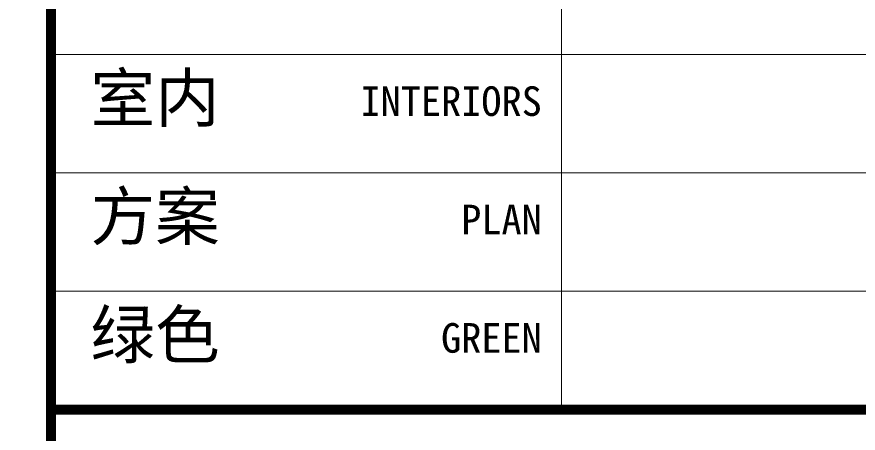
# Model space of a CAD drawing. Extents: x -483182 to 812890, y -390528 to -214858.
# Drawn here: x -133453 to -129192, y -302861 to -300751 of the extents above; entities that cross this region are included whole.
import ezdxf
from ezdxf.enums import TextEntityAlignment as Align

# ---------------------------------------------------------------- set-up
doc = ezdxf.new("R2010")
doc.units = 0
doc.header["$LTSCALE"] = 1000
doc.header["$MEASUREMENT"] = 0
doc.styles.add('图签信息$0$华文细黑', font='STXIHEI_0.TTF', dxfattribs={"height": 10})

# ---------------------------------------------------------------- blocks, each defined once
blk = doc.blocks.new('图签信息')
at = {"const_width": 0.5}
for points in [[(-65, 574), (-65, 500.5), (0, 500.5), (0, 574)], [(-65, 0), (0, 0), (0, 500.5), (-65, 500.5)]]:
    blk.add_lwpolyline(points, close=True, dxfattribs=at)
at = {"const_width": 0.05}
for points in [[(-39.145, 566.5), (-39.145, 500.5)], [(-65, 518.5), (0, 518.5)], [(-65, 512.5), (0, 512.5)], [(-65, 512.5), (0, 512.5)], [(-65, 506.5), (0, 506.5)], [(-65, 500.5), (0, 500.5)]]:
    blk.add_lwpolyline(points, dxfattribs=at)
at = {"style": '图签信息$0$华文细黑'}
for s, p in [('室内', (-63, 517.5)), ('方案', (-63, 511.5)), ('绿色', (-63, 505.5))]:
    blk.add_text(s, height=2.4, dxfattribs=at).set_placement(p, align=Align.TOP_LEFT)
for s, p in [('INTERIORS', (-40.145, 516.886)), ('PLAN', (-40.145, 510.886)), ('GREEN', (-40.145, 504.886))]:
    blk.add_text(s, height=1.5, dxfattribs=at).set_placement(p, align=Align.TOP_RIGHT)
blk = doc.blocks.new('图框-A1')
at = {"const_width": 0.5}
blk.add_lwpolyline([(766, 584), (25, 584), (25, 10), (766, 10)], close=True, dxfattribs=at)

msp = doc.modelspace()

# ---------------------------------------------------------------- block references
for name, p, xscale, yscale, zscale in [('图框-A1', (-209880, -353791.9), 100, 100, 100), ('图签信息', (-126780, -352791.9), 100.0000000000001, 100.0000000000001, 100.0000000000001)]:
    msp.add_blockref(name, p, dxfattribs=dict(xscale=xscale, yscale=yscale, zscale=zscale))

doc.saveas('drawing.dxf')
